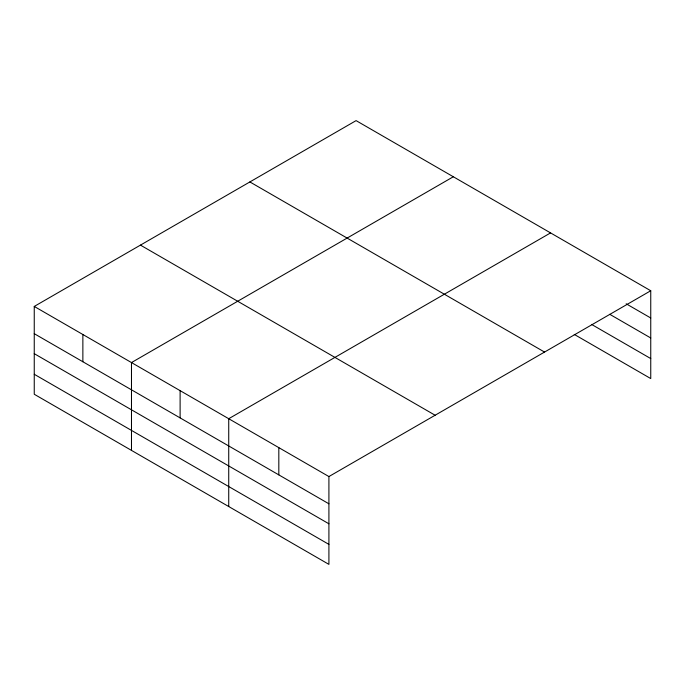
<?xml version="1.0" encoding="UTF-8"?>
<svg xmlns="http://www.w3.org/2000/svg" width="685" height="685" viewBox="0 0 685 685"><rect width="100%" height="100%" fill="white"/><g stroke="black" fill="none" stroke-linecap="round" stroke-linejoin="round"><path stroke-width="1.03" d="M650.75 290.748L356.089 120.62L34.25 306.435L34.25 394.252L328.911 564.38L328.911 476.554L650.75 290.748L650.75 378.565L574.244 334.4M453.324 176.764L131.486 362.57L131.486 450.396M550.569 232.9L228.73 418.715L228.73 506.532M626.158 303.789L650.75 317.986M609.761 314.312L650.75 337.979M591.549 324.399L650.75 358.572M249.879 181.936L544.541 352.064M140.459 245.119L435.121 415.238M34.25 306.435L328.911 476.554M34.25 333.681L328.911 503.8M34.25 353.666L328.911 523.794M34.25 374.267L328.911 544.387M278.821 447.639L278.821 474.876M180.112 390.647L180.112 417.884M82.868 334.503L82.868 361.748"/></g></svg>
